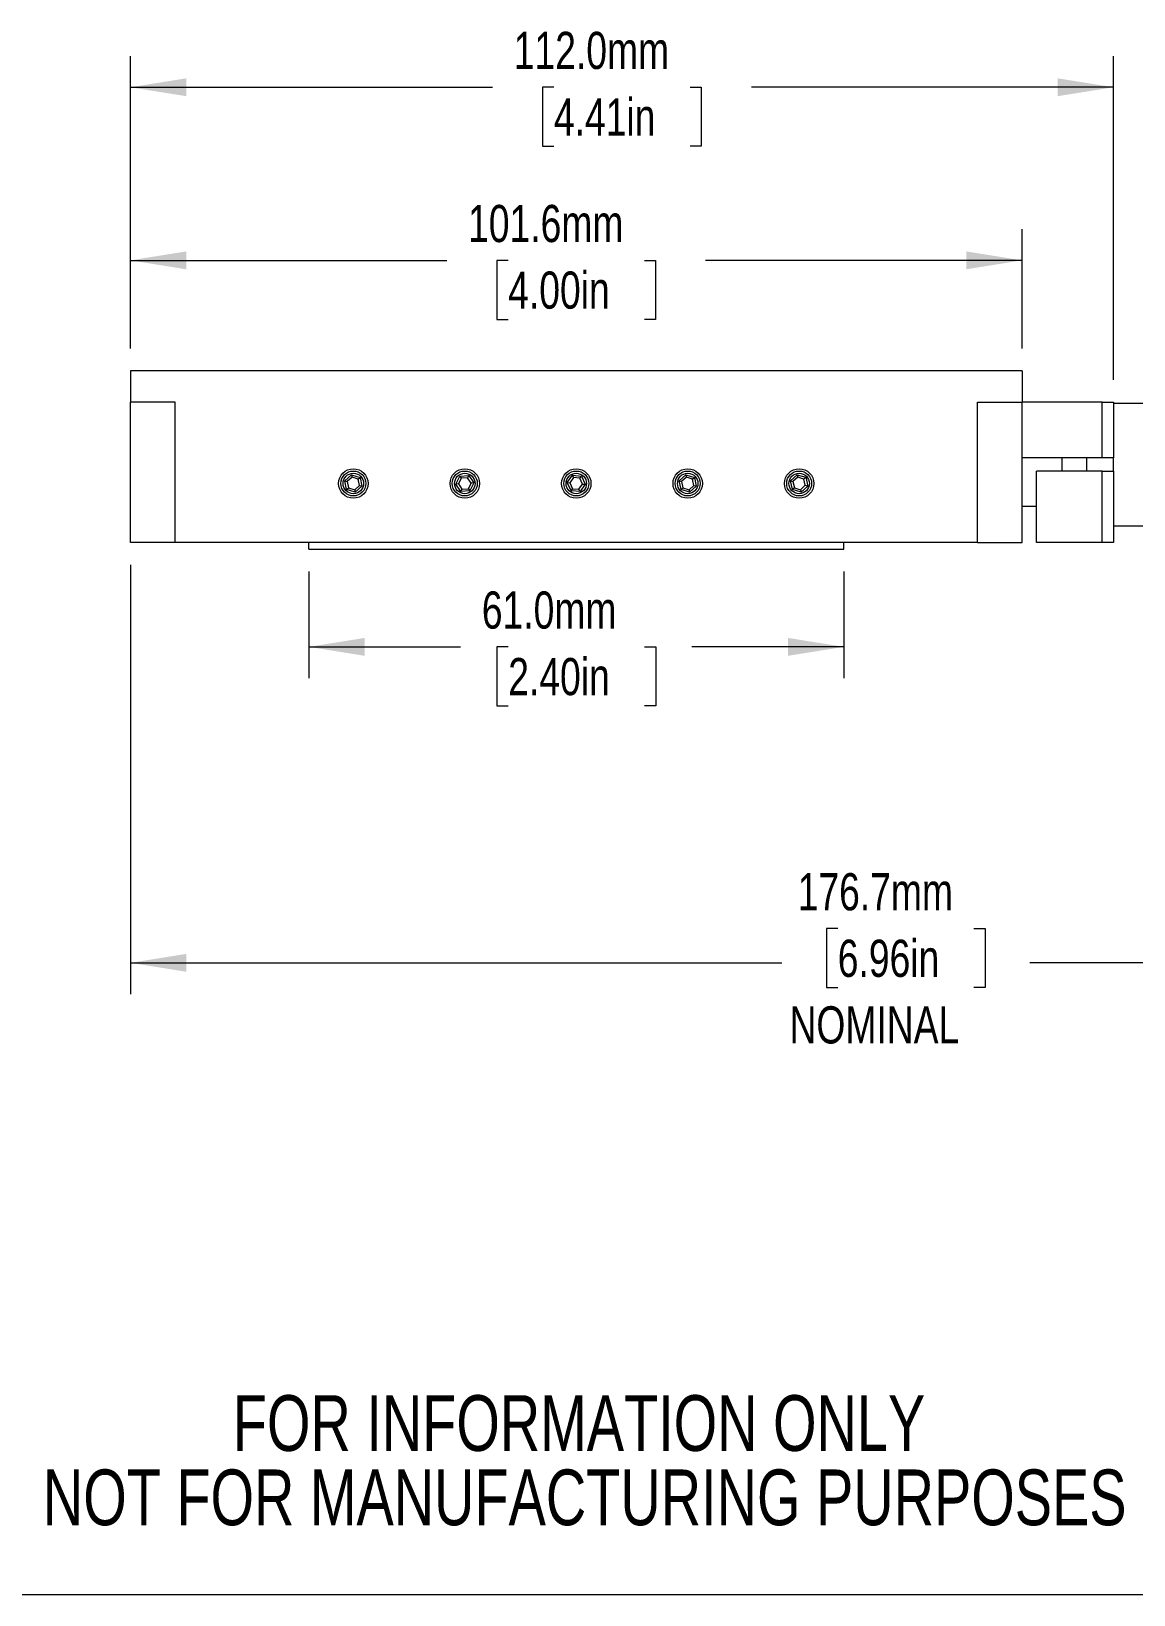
# Model space of a CAD drawing. Header units: millimetres. Extents: x 2 to 278, y 1 to 215.
# Drawn here: x 52.5 to 115.3, y 0.9 to 90 of the extents above; entities that cross this region are included whole.
import ezdxf

# ---------------------------------------------------------------- set-up
doc = ezdxf.new("R2010")
doc.units = ezdxf.units.MM
doc.styles.add('SLDTEXTSTYLE0', font='TXT', dxfattribs={"width": 0.75})
doc.dimstyles.new('SLDDIMSTYLE2', dxfattribs={"dimtxt": 2.116667, "dimasz": 3.175, "dimexe": 0, "dimexo": 0.0625, "dimgap": 0.529167, "dimtad": 0, "dimtih": 1, "dimtoh": 1, "dimdec": 1, "dimlfac": 2, "dimrnd": 1e-09, "dimzin": 12, "dimdsep": 46, "dimtxsty": 'SLDTEXTSTYLE0', "dimsah": 1, "dimcen": 0.09, "dimadec": 0, "dimazin": 3, "dimtfac": 1, "dimtdec": 1, "dimtofl": 0, "dimtmove": 0, "dimatfit": 3, "dimfxl": 1, "dimfrac": 2, "dimtolj": 1, "dimtzin": 12, "dimarcsym": 0})
doc.dimstyles.new('SLDDIMSTYLE3', dxfattribs={"dimtxt": 2.116667, "dimasz": 3.175, "dimexe": 0, "dimexo": 0.0625, "dimgap": 0.529167, "dimtad": 0, "dimtih": 1, "dimtoh": 1, "dimdec": 1, "dimlfac": 2, "dimrnd": 1e-09, "dimzin": 4, "dimdsep": 46, "dimtxsty": 'SLDTEXTSTYLE0', "dimsah": 1, "dimcen": 0.09, "dimadec": 0, "dimazin": 1, "dimtfac": 1, "dimtdec": 1, "dimtofl": 0, "dimtmove": 0, "dimatfit": 3, "dimfxl": 1, "dimfrac": 2, "dimtolj": 1, "dimtzin": 12, "dimarcsym": 0})

# ---------------------------------------------------------------- blocks, each defined once
blk = doc.blocks.new('_D_13')
at = {"color": 7, "linetype": 'Continuous', "lineweight": 0}
for p, q in [((68.277, 59.187), (68.277, 53.118)), ((98.757, 59.187), (98.757, 53.118)), ((68.277, 54.896), (76.926, 54.896)), ((79.639, 54.896), (78.995, 54.896)), ((78.995, 54.896), (78.995, 51.532)), ((87.396, 54.896), (88.04, 54.896)), ((88.04, 54.896), (88.04, 51.532)), ((98.757, 54.896), (90.108, 54.896)), ((78.995, 51.532), (79.639, 51.532)), ((88.04, 51.532), (87.396, 51.532))]:
    blk.add_line(p, q, dxfattribs=at)
at = {"color": 7, "linetype": 'Continuous', "lineweight": 18}
for points in [[(68.277, 54.896), (71.452, 54.388), (71.452, 55.404)], [(98.757, 54.896), (95.582, 55.404), (95.582, 54.388)]]:
    blk.add_solid(points, dxfattribs=at)
at = {"color": 7, "linetype": 'Continuous', "lineweight": 18, "char_height": 2.1167, "attachment_point": 1, "style": 'SLDTEXTSTYLE0'}
for s, insert in [('61.0mm', (78.135, 58.053)), ('2.40in', (79.639, 54.261))]:
    blk.add_mtext(s, dxfattribs=dict(at, insert=insert))
blk = doc.blocks.new('_D_15')
at = {"color": 7, "linetype": 'Continuous', "lineweight": 0}
for p, q in [((58.114, 71.887), (58.114, 78.691)), ((108.914, 71.887), (108.914, 78.691)), ((58.114, 76.913), (76.141, 76.913)), ((79.635, 76.913), (78.992, 76.913)), ((78.992, 76.913), (78.992, 73.55)), ((87.393, 76.913), (88.036, 76.913)), ((88.036, 76.913), (88.036, 73.55)), ((108.914, 76.913), (90.887, 76.913)), ((78.992, 73.55), (79.635, 73.55)), ((88.036, 73.55), (87.393, 73.55))]:
    blk.add_line(p, q, dxfattribs=at)
at = {"color": 7, "linetype": 'Continuous', "lineweight": 18}
for points in [[(58.114, 76.913), (61.289, 76.405), (61.289, 77.421)], [(108.914, 76.913), (105.739, 77.421), (105.739, 76.405)]]:
    blk.add_solid(points, dxfattribs=at)
at = {"color": 7, "linetype": 'Continuous', "lineweight": 18, "char_height": 2.1167, "attachment_point": 1, "style": 'SLDTEXTSTYLE0'}
for s, insert in [('101.6mm', (77.35, 80.07)), ('4.00in', (79.635, 76.278))]:
    blk.add_mtext(s, dxfattribs=dict(at, insert=insert))
blk = doc.blocks.new('_D_16')
at = {"color": 7, "linetype": 'Continuous', "lineweight": 0}
for p, q in [((58.114, 71.887), (58.114, 88.551)), ((114.121, 70.109), (114.121, 88.551)), ((58.114, 86.773), (78.744, 86.773)), ((82.239, 86.773), (81.595, 86.773)), ((81.595, 86.773), (81.595, 83.41)), ((89.996, 86.773), (90.64, 86.773)), ((90.64, 86.773), (90.64, 83.41)), ((114.121, 86.773), (93.49, 86.773)), ((81.595, 83.41), (82.239, 83.41)), ((90.64, 83.41), (89.996, 83.41))]:
    blk.add_line(p, q, dxfattribs=at)
at = {"color": 7, "linetype": 'Continuous', "lineweight": 18}
for points in [[(58.114, 86.773), (61.289, 86.265), (61.289, 87.281)], [(114.121, 86.773), (110.946, 87.281), (110.946, 86.265)]]:
    blk.add_solid(points, dxfattribs=at)
at = {"color": 7, "linetype": 'Continuous', "lineweight": 18, "char_height": 2.1167, "attachment_point": 1, "style": 'SLDTEXTSTYLE0'}
for s, insert in [('112.0mm', (79.954, 89.931)), ('4.41in', (82.239, 86.138))]:
    blk.add_mtext(s, dxfattribs=dict(at, insert=insert))
blk = doc.blocks.new('_D_17')
at = {"color": 7, "linetype": 'Continuous', "lineweight": 0}
for p, q in [((146.471, 64.013), (146.471, 35.12)), ((58.114, 59.568), (58.114, 35.12)), ((98.414, 38.85), (97.77, 38.85)), ((97.77, 38.85), (97.77, 35.486)), ((106.171, 38.85), (106.815, 38.85)), ((106.815, 38.85), (106.815, 35.486)), ((58.114, 36.898), (95.233, 36.898)), ((146.471, 36.898), (109.352, 36.898)), ((97.77, 35.486), (98.414, 35.486)), ((106.815, 35.486), (106.171, 35.486))]:
    blk.add_line(p, q, dxfattribs=at)
at = {"color": 7, "linetype": 'Continuous', "lineweight": 18}
for points in [[(58.114, 36.898), (61.289, 36.39), (61.289, 37.406)], [(146.471, 36.898), (143.296, 37.406), (143.296, 36.39)]]:
    blk.add_solid(points, dxfattribs=at)
at = {"color": 7, "linetype": 'Continuous', "lineweight": 18, "char_height": 2.1167, "attachment_point": 1, "style": 'SLDTEXTSTYLE0'}
for s, insert in [('176.7mm', (96.129, 42.007)), ('6.96in', (98.414, 38.215)), ('NOMINAL', (95.662, 34.423))]:
    blk.add_mtext(s, dxfattribs=dict(at, insert=insert))

msp = doc.modelspace()

# ---------------------------------------------------------------- linework, layer by layer
at = {"color": 7, "linetype": 'Continuous', "lineweight": 18}
for p, q in [((58.114, 70.617), (58.114, 68.839)), ((108.914, 70.617), (58.114, 70.617)), ((108.914, 70.617), (108.914, 68.839)), ((60.654, 68.839), (58.114, 68.839)), ((58.114, 60.838), (58.114, 68.839)), ((60.654, 60.838), (60.654, 68.839)), ((106.374, 60.838), (106.374, 68.839)), ((106.374, 68.839), (108.914, 68.839)), ((108.914, 60.838), (108.914, 68.839)), ((113.486, 68.839), (108.914, 68.839)), ((113.486, 65.664), (113.486, 68.839)), ((113.486, 68.839), (114.121, 68.839)), ((114.121, 68.839), (114.121, 65.664)), ((114.121, 68.775), (121.071, 68.775)), ((113.486, 65.664), (108.914, 65.664)), ((111.187, 65.664), (111.187, 64.902)), ((112.61, 64.902), (112.61, 65.664)), ((114.121, 65.664), (113.486, 65.664)), ((114.121, 64.902), (114.121, 65.664)), ((70.326, 64.362), (70.708, 64.705)), ((70.432, 63.86), (70.326, 64.362)), ((70.326, 64.362), (70.465, 64.317)), ((70.738, 64.562), (70.465, 64.317)), ((70.465, 64.317), (70.541, 63.958)), ((70.708, 64.705), (71.196, 64.546)), ((70.708, 64.705), (70.738, 64.562)), ((71.087, 64.448), (70.738, 64.562)), ((71.087, 64.448), (71.196, 64.546)), ((71.163, 64.09), (71.087, 64.448)), ((71.196, 64.546), (71.302, 64.044)), ((76.652, 64.168), (76.877, 64.629)), ((76.798, 64.178), (76.652, 64.168)), ((76.939, 63.742), (76.652, 64.168)), ((76.959, 64.507), (76.798, 64.178)), ((76.798, 64.178), (77.003, 63.874)), ((76.877, 64.629), (77.389, 64.665)), ((76.877, 64.629), (76.959, 64.507)), ((77.325, 64.533), (76.959, 64.507)), ((77.389, 64.665), (77.325, 64.533)), ((77.53, 64.229), (77.325, 64.533)), ((77.369, 63.899), (77.53, 64.229)), ((77.389, 64.665), (77.676, 64.239)), ((77.676, 64.239), (77.451, 63.778)), ((77.676, 64.239), (77.53, 64.229)), ((83.003, 64.25), (83.298, 64.669)), ((83.218, 63.784), (83.003, 64.25)), ((83.003, 64.25), (83.149, 64.236)), ((83.36, 64.536), (83.149, 64.236)), ((83.149, 64.236), (83.303, 63.904)), ((83.298, 64.669), (83.81, 64.623)), ((83.36, 64.536), (83.298, 64.669)), ((83.725, 64.503), (83.36, 64.536)), ((83.668, 63.871), (83.879, 64.17)), ((83.725, 64.503), (83.81, 64.623)), ((83.879, 64.17), (83.725, 64.503)), ((84.025, 64.157), (83.729, 63.737)), ((83.81, 64.623), (84.025, 64.157)), ((83.879, 64.17), (84.025, 64.157)), ((89.376, 64.362), (89.758, 64.705)), ((89.482, 63.86), (89.376, 64.362)), ((89.376, 64.362), (89.515, 64.317)), ((89.788, 64.562), (89.515, 64.317)), ((89.515, 64.317), (89.591, 63.958)), ((89.758, 64.705), (90.246, 64.546)), ((89.758, 64.705), (89.788, 64.562)), ((90.137, 64.448), (89.788, 64.562)), ((90.137, 64.448), (90.246, 64.546)), ((90.213, 64.09), (90.137, 64.448)), ((90.246, 64.546), (90.352, 64.044)), ((95.723, 64.351), (96.097, 64.703)), ((95.84, 63.852), (95.723, 64.351)), ((95.723, 64.351), (95.863, 64.309)), ((96.13, 64.56), (95.863, 64.309)), ((95.863, 64.309), (95.947, 63.952)), ((96.097, 64.703), (96.588, 64.555)), ((96.097, 64.703), (96.13, 64.56)), ((96.481, 64.454), (96.13, 64.56)), ((96.588, 64.555), (96.481, 64.454)), ((96.565, 64.098), (96.481, 64.454)), ((96.588, 64.555), (96.705, 64.055)), ((113.486, 64.902), (109.739, 64.902)), ((109.739, 60.838), (109.739, 64.902)), ((113.486, 60.838), (113.486, 64.902)), ((113.486, 64.902), (114.121, 64.902)), ((114.121, 64.902), (114.121, 60.838)), ((70.432, 63.86), (70.541, 63.958)), ((70.92, 63.701), (70.432, 63.86)), ((70.541, 63.958), (70.89, 63.845)), ((70.89, 63.845), (71.163, 64.09)), ((70.89, 63.845), (70.92, 63.701)), ((71.302, 64.044), (70.92, 63.701)), ((71.163, 64.09), (71.302, 64.044)), ((77.003, 63.874), (76.939, 63.742)), ((77.451, 63.778), (76.939, 63.742)), ((77.003, 63.874), (77.369, 63.899)), ((77.369, 63.899), (77.451, 63.778)), ((83.218, 63.784), (83.303, 63.904)), ((83.729, 63.737), (83.218, 63.784)), ((83.303, 63.904), (83.668, 63.871)), ((83.729, 63.737), (83.668, 63.871)), ((89.482, 63.86), (89.591, 63.958)), ((89.97, 63.701), (89.482, 63.86)), ((89.591, 63.958), (89.94, 63.845)), ((89.94, 63.845), (90.213, 64.09)), ((89.94, 63.845), (89.97, 63.701)), ((90.352, 64.044), (89.97, 63.701)), ((90.213, 64.09), (90.352, 64.044)), ((95.947, 63.952), (95.84, 63.852)), ((96.331, 63.704), (95.84, 63.852)), ((95.947, 63.952), (96.298, 63.846)), ((96.298, 63.846), (96.565, 64.098)), ((96.298, 63.846), (96.331, 63.704)), ((96.705, 64.055), (96.331, 63.704)), ((96.565, 64.098), (96.705, 64.055)), ((108.914, 62.902), (109.739, 62.902)), ((114.121, 61.79), (121.071, 61.79)), ((60.654, 60.838), (58.114, 60.838)), ((106.374, 60.838), (60.654, 60.838)), ((68.277, 60.457), (68.277, 60.838)), ((98.757, 60.457), (98.757, 60.838)), ((106.374, 60.838), (108.914, 60.838)), ((113.486, 60.838), (109.739, 60.838)), ((114.121, 60.838), (113.486, 60.838)), ((68.277, 60.457), (98.757, 60.457)), ((277.989, 0.903), (1.579, 0.903))]:
    msp.add_line(p, q, dxfattribs=at)
for centre, radius in [((70.814, 64.203), 0.838), ((77.164, 64.203), 0.838), ((83.514, 64.203), 0.838), ((89.864, 64.203), 0.838), ((96.214, 64.203), 0.838), ((70.814, 64.203), 0.711), ((70.814, 64.203), 0.584), ((77.164, 64.203), 0.711), ((77.164, 64.203), 0.584), ((83.514, 64.203), 0.711), ((83.514, 64.203), 0.584), ((89.864, 64.203), 0.711), ((89.864, 64.203), 0.584), ((96.214, 64.203), 0.711), ((96.214, 64.203), 0.584)]:
    msp.add_circle(centre, radius, dxfattribs=at)

# ---------------------------------------------------------------- texts
at = {"color": 7, "linetype": 'Continuous', "lineweight": 0, "char_height": 3.175, "attachment_point": 2, "style": 'SLDTEXTSTYLE0'}
for s, insert in [('FOR INFORMATION ONLY', (83.673, 12.27)), ('NOT FOR MANUFACTURING PURPOSES', (83.997, 8.037))]:
    msp.add_mtext(s, dxfattribs=dict(at, insert=insert))

# ---------------------------------------------------------------- dimensions: what is measured, and where the dimension line sits
at = {"color": 7, "linetype": 'Continuous', "lineweight": 18}
for base, p1, p2, dimstyle, picture, middle in [((114.121, 86.773), (58.114, 70.617), (114.121, 68.839), 'SLDDIMSTYLE3', '_D_16', (86.117, 86.773)), ((108.914, 76.913), (58.114, 70.617), (108.914, 70.617), 'SLDDIMSTYLE2', '_D_15', (83.514, 76.913)), ((98.757, 54.896), (68.277, 60.457), (98.757, 60.457), 'SLDDIMSTYLE3', '_D_13', (83.517, 54.896))]:
    dim = msp.add_linear_dim(base=base, p1=p1, p2=p2, dimstyle=dimstyle, dxfattribs=at)
    dim.commit()
    dim.dimension.update_dxf_attribs({"geometry": picture, "text_midpoint": middle, "dimtype": 160})
dim = msp.add_linear_dim(base=(146.471, 36.898), p1=(58.114, 60.838), p2=(146.471, 65.283), text='<>\\PNOMINAL', dimstyle='SLDDIMSTYLE2', dxfattribs=at)
dim.commit()
dim.dimension.update_dxf_attribs({"geometry": '_D_17', "text_midpoint": (102.293, 36.898), "dimtype": 160})

doc.saveas('drawing.dxf')
